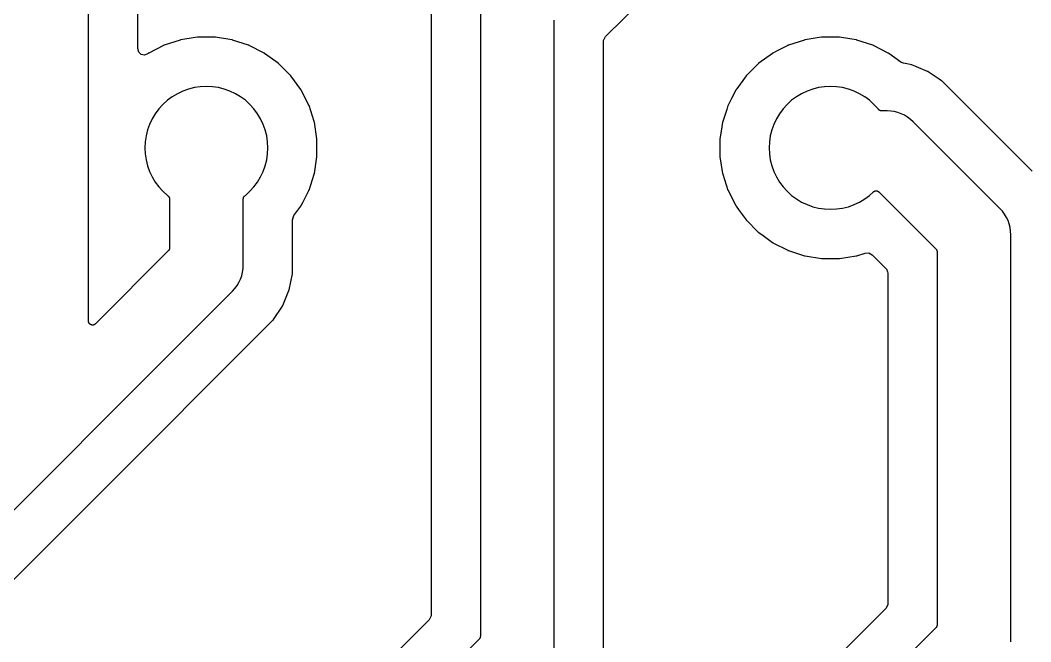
# Model space of a CAD drawing. Header units: metres. Extents: x 46.2 to 140.4, y -137.6 to -43.4.
# Drawn here: x 116.06 to 128.39, y -97.87 to -90.28 of the extents above; entities that cross this region are included whole.
import ezdxf

# ---------------------------------------------------------------- set-up
doc = ezdxf.new("R2010")
doc.units = ezdxf.units.M

msp = doc.modelspace()

# ---------------------------------------------------------------- linework, layer by layer
for points in [[(111.265, -100.972), (118.648, -93.589), (118.678, -93.556), (118.704, -93.52), (118.727, -93.482), (118.746, -93.442), (118.761, -93.401), (118.772, -93.358), (118.778, -93.314), (118.78, -93.269), (118.78, -92.464), (118.78, -92.463), (118.78, -92.461), (118.78, -92.46), (118.781, -92.459), (118.781, -92.457), (118.781, -92.456), (118.781, -92.455), (118.781, -92.454), (118.782, -92.452), (118.782, -92.451), (118.782, -92.45), (118.783, -92.449), (118.783, -92.447), (118.784, -92.446), (118.784, -92.445), (118.784, -92.444), (118.785, -92.442), (118.786, -92.441), (118.786, -92.44), (118.787, -92.439), (118.787, -92.438), (118.788, -92.437), (118.789, -92.436), (118.79, -92.435), (118.79, -92.434), (118.791, -92.433), (118.792, -92.432), (118.793, -92.431), (118.794, -92.43), (118.795, -92.429), (118.796, -92.428), (118.796, -92.427), (118.797, -92.426), (118.798, -92.425), (118.799, -92.424), (118.8, -92.424), (118.806, -92.42), (118.86, -92.37), (118.91, -92.316), (118.954, -92.257), (118.991, -92.194), (119.023, -92.127), (119.048, -92.058), (119.066, -91.986), (119.076, -91.914), (119.08, -91.84), (119.076, -91.766), (119.066, -91.694), (119.048, -91.622), (119.023, -91.553), (118.991, -91.486), (118.954, -91.423), (118.91, -91.364), (118.86, -91.31), (118.806, -91.26), (118.747, -91.216), (118.684, -91.179), (118.617, -91.147), (118.548, -91.122), (118.476, -91.104), (118.404, -91.094), (118.33, -91.09), (118.256, -91.094), (118.184, -91.104), (118.112, -91.122), (118.043, -91.147), (117.976, -91.179), (117.913, -91.216), (117.854, -91.26), (117.8, -91.31), (117.75, -91.364), (117.706, -91.423), (117.669, -91.486), (117.637, -91.553), (117.612, -91.622), (117.594, -91.694), (117.584, -91.766), (117.58, -91.84), (117.584, -91.914), (117.594, -91.986), (117.612, -92.058), (117.637, -92.127), (117.669, -92.194), (117.706, -92.257), (117.75, -92.316), (117.8, -92.37), (117.854, -92.42), (117.86, -92.424), (117.861, -92.424), (117.862, -92.425), (117.863, -92.426), (117.864, -92.427), (117.864, -92.428), (117.865, -92.429), (117.866, -92.43), (117.867, -92.431), (117.868, -92.432), (117.869, -92.433), (117.87, -92.434), (117.87, -92.435), (117.871, -92.436), (117.872, -92.437), (117.873, -92.438), (117.873, -92.439), (117.874, -92.44), (117.874, -92.441), (117.875, -92.442), (117.876, -92.444), (117.876, -92.445), (117.876, -92.446), (117.877, -92.447), (117.877, -92.449), (117.878, -92.45), (117.878, -92.451), (117.878, -92.452), (117.879, -92.454), (117.879, -92.455), (117.879, -92.456), (117.879, -92.457), (117.879, -92.459), (117.88, -92.46), (117.88, -92.461), (117.88, -92.463), (117.88, -92.464), (117.88, -93.063), (117.88, -93.064), (117.88, -93.065), (117.88, -93.066), (117.88, -93.068), (117.879, -93.069), (117.879, -93.07), (117.879, -93.071), (117.879, -93.073), (117.879, -93.074), (117.878, -93.075), (117.878, -93.076), (117.878, -93.077), (117.877, -93.078), (117.877, -93.08), (117.876, -93.081), (117.876, -93.082), (117.875, -93.083), (117.875, -93.084), (117.874, -93.085), (117.874, -93.086), (117.873, -93.087), (117.873, -93.088), (117.872, -93.09), (117.871, -93.091), (117.871, -93.092), (117.87, -93.093), (117.869, -93.094), (117.868, -93.095), (117.868, -93.095), (117.867, -93.096), (117.866, -93.097), (117.865, -93.098), (116.976, -93.988), (116.975, -93.989), (116.974, -93.989), (116.973, -93.99), (116.972, -93.991), (116.971, -93.992), (116.97, -93.992), (116.969, -93.993), (116.968, -93.994), (116.967, -93.995), (116.966, -93.995), (116.965, -93.996), (116.964, -93.996), (116.963, -93.997), (116.962, -93.997), (116.961, -93.998), (116.959, -93.998), (116.958, -93.999), (116.957, -93.999), (116.956, -94), (116.955, -94), (116.954, -94), (116.952, -94.001), (116.951, -94.001), (116.95, -94.001), (116.949, -94.002), (116.948, -94.002), (116.946, -94.002), (116.945, -94.002), (116.944, -94.002), (116.943, -94.002), (116.941, -94.002), (116.94, -94.002), (116.939, -94.002), (116.938, -94.002), (116.937, -94.002), (116.935, -94.002), (116.934, -94.002), (116.933, -94.002), (116.932, -94.002), (116.93, -94.001), (116.929, -94.001), (116.928, -94.001), (116.927, -94), (116.926, -94), (116.925, -94), (116.923, -93.999), (116.922, -93.999), (116.921, -93.998), (116.92, -93.998), (116.919, -93.997), (116.918, -93.997), (116.917, -93.996), (116.916, -93.996), (116.915, -93.995), (116.914, -93.995), (116.912, -93.994), (116.911, -93.993), (116.91, -93.992), (116.909, -93.992), (116.909, -93.991), (116.908, -93.99), (116.907, -93.989), (116.906, -93.989), (116.905, -93.988), (116.904, -93.987), (116.903, -93.986), (116.902, -93.985), (116.902, -93.984), (116.901, -93.983), (116.9, -93.982), (116.899, -93.981), (116.899, -93.98), (116.898, -93.979), (116.897, -93.978), (116.897, -93.977), (116.896, -93.976), (116.896, -93.975), (116.895, -93.974), (116.895, -93.973), (116.894, -93.971), (116.894, -93.97), (116.893, -93.969), (116.893, -93.968), (116.892, -93.967), (116.892, -93.966), (116.892, -93.964), (116.891, -93.963), (116.891, -93.962), (116.891, -93.961), (116.891, -93.96), (116.891, -93.958), (116.89, -93.957), (116.89, -93.956), (116.89, -93.955), (116.89, -93.954), (116.89, -93.952), (116.89, -88.267)], [(111.877, -101.208), (117.106, -95.98), (118.996, -94.09), (118.996, -94.089), (119.003, -94.082), (119.142, -93.943), (119.143, -93.942), (119.144, -93.941), (119.145, -93.94), (119.146, -93.939), (119.147, -93.939), (119.147, -93.938), (119.148, -93.937), (119.149, -93.936), (119.258, -93.772), (119.259, -93.771), (119.26, -93.77), (119.26, -93.769), (119.261, -93.768), (119.261, -93.768), (119.261, -93.766), (119.262, -93.765), (119.262, -93.764), (119.263, -93.763), (119.329, -93.602), (119.338, -93.581), (119.339, -93.58), (119.339, -93.579), (119.339, -93.578), (119.339, -93.578), (119.34, -93.577), (119.34, -93.576), (119.34, -93.575), (119.341, -93.574), (119.341, -93.573), (119.341, -93.572), (119.38, -93.378), (119.38, -93.377), (119.38, -93.376), (119.38, -93.375), (119.38, -93.373), (119.38, -93.372), (119.38, -93.371), (119.38, -93.37), (119.381, -93.369), (119.381, -92.718), (119.399, -92.666), (119.483, -92.551), (119.483, -92.55), (119.484, -92.549), (119.485, -92.548), (119.486, -92.547), (119.486, -92.545), (119.487, -92.544), (119.487, -92.544), (119.506, -92.507), (119.58, -92.362), (119.58, -92.361), (119.581, -92.36), (119.581, -92.359), (119.582, -92.358), (119.582, -92.357), (119.582, -92.356), (119.583, -92.355), (119.646, -92.16), (119.646, -92.159), (119.647, -92.158), (119.647, -92.157), (119.647, -92.156), (119.648, -92.154), (119.648, -92.153), (119.648, -92.152), (119.68, -91.95), (119.68, -91.949), (119.68, -91.948), (119.68, -91.947), (119.68, -91.946), (119.68, -91.944), (119.68, -91.943), (119.68, -91.942), (119.68, -91.738), (119.68, -91.737), (119.68, -91.736), (119.68, -91.734), (119.68, -91.733), (119.68, -91.732), (119.68, -91.731), (119.68, -91.73), (119.648, -91.528), (119.648, -91.527), (119.648, -91.526), (119.647, -91.524), (119.647, -91.523), (119.647, -91.522), (119.646, -91.521), (119.646, -91.52), (119.583, -91.325), (119.582, -91.324), (119.582, -91.323), (119.582, -91.322), (119.581, -91.321), (119.581, -91.32), (119.58, -91.319), (119.58, -91.318), (119.487, -91.136), (119.486, -91.135), (119.486, -91.133), (119.485, -91.132), (119.484, -91.131), (119.483, -91.13), (119.483, -91.129), (119.362, -90.963), (119.362, -90.963), (119.361, -90.962), (119.36, -90.961), (119.36, -90.96), (119.359, -90.959), (119.358, -90.958), (119.357, -90.957), (119.213, -90.813), (119.212, -90.812), (119.211, -90.811), (119.21, -90.81), (119.209, -90.81), (119.208, -90.809), (119.207, -90.808), (119.207, -90.808), (119.041, -90.687), (119.04, -90.687), (119.039, -90.686), (119.038, -90.685), (119.037, -90.684), (119.035, -90.684), (119.034, -90.683), (119.034, -90.683), (119.034, -90.683), (119.034, -90.683), (119.034, -90.683), (118.852, -90.59), (118.851, -90.59), (118.85, -90.589), (118.849, -90.589), (118.848, -90.588), (118.847, -90.588), (118.846, -90.588), (118.845, -90.587), (118.65, -90.524), (118.649, -90.524), (118.648, -90.523), (118.647, -90.523), (118.646, -90.523), (118.644, -90.522), (118.643, -90.522), (118.642, -90.522), (118.464, -90.494), (118.44, -90.49), (118.439, -90.49), (118.438, -90.49), (118.437, -90.49), (118.436, -90.49), (118.434, -90.49), (118.433, -90.49), (118.432, -90.49), (118.228, -90.49), (118.227, -90.49), (118.226, -90.49), (118.224, -90.49), (118.223, -90.49), (118.222, -90.49), (118.221, -90.49), (118.22, -90.49), (118.192, -90.494), (118.018, -90.522), (118.017, -90.522), (118.016, -90.522), (118.014, -90.523), (118.013, -90.523), (118.012, -90.523), (118.011, -90.524), (118.01, -90.524), (117.815, -90.587), (117.814, -90.588), (117.813, -90.588), (117.812, -90.588), (117.811, -90.589), (117.81, -90.589), (117.809, -90.59), (117.808, -90.59), (117.626, -90.683), (117.625, -90.684), (117.623, -90.684), (117.622, -90.685), (117.621, -90.686), (117.62, -90.687), (117.619, -90.687), (117.613, -90.692), (117.576, -90.707), (117.535, -90.701), (117.504, -90.674), (117.491, -90.628), (117.491, -88.528)], [(121.074, -89.976), (121.074, -97.537), (121.073, -97.55), (121.048, -97.597), (120.198, -98.446)], [(123.176, -98.103), (123.176, -90.543), (123.177, -90.53), (123.202, -90.483), (123.662, -90.024)], [(121.675, -90.076), (121.675, -97.798), (121.675, -97.799), (121.675, -97.8), (121.675, -97.801), (121.675, -97.803), (121.674, -97.804), (121.674, -97.805), (121.674, -97.806), (121.674, -97.808), (121.674, -97.809), (121.673, -97.81), (121.673, -97.811), (121.673, -97.812), (121.672, -97.813), (121.672, -97.815), (121.671, -97.816), (121.671, -97.817), (121.67, -97.818), (121.67, -97.819), (121.669, -97.82), (121.669, -97.821), (121.668, -97.822), (121.668, -97.823), (121.667, -97.825), (121.666, -97.826), (121.666, -97.827), (121.665, -97.828), (121.664, -97.829), (121.663, -97.83), (121.663, -97.83), (121.662, -97.831), (121.661, -97.832), (121.66, -97.833), (120.438, -99.055)], [(122.575, -98.004), (122.575, -90.282)], [(128.41, -92.124), (128.373, -92.088), (128.118, -91.833), (127.313, -91.028), (127.313, -91.028), (127.312, -91.027), (127.311, -91.026), (127.31, -91.025), (127.31, -91.024), (127.309, -91.023), (127.308, -91.023), (127.307, -91.022), (127.306, -91.021), (127.274, -91), (127.142, -90.912), (127.141, -90.911), (127.14, -90.91), (127.139, -90.91), (127.137, -90.909), (127.136, -90.909), (127.135, -90.908), (127.134, -90.908), (127.133, -90.907), (127.133, -90.907), (127, -90.852), (127, -90.852), (126.992, -90.849), (126.951, -90.832), (126.95, -90.831), (126.949, -90.831), (126.948, -90.83), (126.946, -90.83), (126.945, -90.83), (126.944, -90.829), (126.943, -90.829), (126.942, -90.829), (126.839, -90.808), (126.83, -90.804), (126.828, -90.803), (126.826, -90.803), (126.817, -90.799), (126.816, -90.799), (126.815, -90.798), (126.814, -90.797), (126.813, -90.796), (126.812, -90.796), (126.811, -90.795), (126.81, -90.795), (126.809, -90.794), (126.809, -90.794), (126.807, -90.793), (126.661, -90.687), (126.66, -90.687), (126.659, -90.686), (126.658, -90.685), (126.657, -90.684), (126.655, -90.684), (126.654, -90.683), (126.654, -90.683), (126.654, -90.683), (126.654, -90.683), (126.654, -90.683), (126.472, -90.59), (126.471, -90.59), (126.47, -90.589), (126.469, -90.589), (126.468, -90.588), (126.467, -90.588), (126.466, -90.588), (126.465, -90.587), (126.27, -90.524), (126.269, -90.524), (126.268, -90.523), (126.267, -90.523), (126.266, -90.523), (126.264, -90.522), (126.263, -90.522), (126.262, -90.522), (126.084, -90.494), (126.06, -90.49), (126.059, -90.49), (126.058, -90.49), (126.057, -90.49), (126.056, -90.49), (126.054, -90.49), (126.053, -90.49), (126.052, -90.49), (125.848, -90.49), (125.847, -90.49), (125.846, -90.49), (125.844, -90.49), (125.843, -90.49), (125.842, -90.49), (125.841, -90.49), (125.84, -90.49), (125.812, -90.494), (125.638, -90.522), (125.637, -90.522), (125.636, -90.522), (125.634, -90.523), (125.633, -90.523), (125.632, -90.523), (125.631, -90.524), (125.63, -90.524), (125.435, -90.587), (125.434, -90.588), (125.433, -90.588), (125.432, -90.588), (125.431, -90.589), (125.43, -90.589), (125.429, -90.59), (125.428, -90.59), (125.306, -90.653), (125.246, -90.683), (125.245, -90.684), (125.244, -90.684), (125.243, -90.685), (125.242, -90.685), (125.241, -90.686), (125.24, -90.687), (125.239, -90.687), (125.239, -90.687), (125.073, -90.808), (125.073, -90.808), (125.072, -90.809), (125.071, -90.81), (125.07, -90.81), (125.069, -90.811), (125.068, -90.812), (125.067, -90.813), (124.923, -90.957), (124.922, -90.958), (124.921, -90.959), (124.92, -90.96), (124.92, -90.961), (124.919, -90.962), (124.918, -90.963), (124.918, -90.963), (124.805, -91.118), (124.797, -91.129), (124.797, -91.13), (124.796, -91.131), (124.795, -91.132), (124.794, -91.133), (124.794, -91.135), (124.793, -91.136), (124.793, -91.136), (124.741, -91.239), (124.7, -91.318), (124.7, -91.319), (124.699, -91.32), (124.699, -91.321), (124.698, -91.322), (124.698, -91.322), (124.698, -91.324), (124.697, -91.325), (124.697, -91.325), (124.697, -91.325), (124.682, -91.372), (124.634, -91.52), (124.634, -91.521), (124.633, -91.522), (124.633, -91.523), (124.633, -91.524), (124.632, -91.526), (124.632, -91.527), (124.632, -91.528), (124.619, -91.61), (124.6, -91.73), (124.6, -91.731), (124.6, -91.732), (124.6, -91.733), (124.6, -91.734), (124.6, -91.736), (124.599, -91.737), (124.599, -91.738), (124.599, -91.942), (124.599, -91.943), (124.6, -91.944), (124.6, -91.946), (124.6, -91.947), (124.6, -91.948), (124.6, -91.949), (124.6, -91.95), (124.632, -92.152), (124.632, -92.153), (124.632, -92.154), (124.633, -92.156), (124.633, -92.157), (124.633, -92.158), (124.634, -92.159), (124.634, -92.16), (124.697, -92.355), (124.698, -92.356), (124.698, -92.357), (124.698, -92.358), (124.699, -92.359), (124.699, -92.36), (124.7, -92.361), (124.7, -92.362), (124.793, -92.544), (124.794, -92.545), (124.794, -92.547), (124.795, -92.548), (124.796, -92.549), (124.797, -92.55), (124.797, -92.551), (124.836, -92.605), (124.918, -92.717), (124.918, -92.717), (124.919, -92.718), (124.92, -92.719), (124.92, -92.719), (124.92, -92.72), (124.921, -92.721), (124.922, -92.722), (124.923, -92.723), (125.067, -92.867), (125.068, -92.868), (125.069, -92.869), (125.07, -92.87), (125.071, -92.87), (125.071, -92.87), (125.072, -92.871), (125.073, -92.872), (125.073, -92.872), (125.126, -92.911), (125.239, -92.993), (125.24, -92.993), (125.241, -92.994), (125.242, -92.995), (125.243, -92.996), (125.245, -92.996), (125.246, -92.997), (125.246, -92.997), (125.428, -93.09), (125.429, -93.09), (125.43, -93.091), (125.431, -93.091), (125.432, -93.092), (125.433, -93.092), (125.434, -93.092), (125.435, -93.093), (125.63, -93.156), (125.631, -93.156), (125.632, -93.157), (125.633, -93.157), (125.634, -93.157), (125.636, -93.158), (125.637, -93.158), (125.638, -93.158), (125.84, -93.19), (125.841, -93.19), (125.842, -93.19), (125.843, -93.19), (125.844, -93.19), (125.846, -93.19), (125.847, -93.191), (125.848, -93.191), (126.052, -93.191), (126.053, -93.191), (126.054, -93.19), (126.056, -93.19), (126.057, -93.19), (126.058, -93.19), (126.059, -93.19), (126.06, -93.19), (126.262, -93.158), (126.263, -93.158), (126.264, -93.158), (126.266, -93.157), (126.267, -93.157), (126.268, -93.157), (126.269, -93.156), (126.27, -93.156), (126.372, -93.123), (126.416, -93.121), (126.458, -93.144), (126.626, -93.312), (126.636, -93.324), (126.636, -93.325), (126.637, -93.326), (126.637, -93.327), (126.638, -93.327), (126.642, -93.347), (126.642, -93.349), (126.643, -93.35), (126.649, -93.373), (126.649, -97.402), (126.648, -97.415), (126.623, -97.462), (125.938, -98.146)], [(128.15, -97.869), (128.15, -92.901), (128.148, -92.856), (128.142, -92.812), (128.131, -92.769), (128.116, -92.728), (128.097, -92.688), (128.074, -92.65), (128.048, -92.614), (128.018, -92.581), (126.959, -91.522), (126.926, -91.492), (126.89, -91.466), (126.852, -91.443), (126.812, -91.424), (126.771, -91.409), (126.728, -91.398), (126.684, -91.392), (126.639, -91.39), (126.574, -91.39), (126.573, -91.39), (126.571, -91.39), (126.57, -91.39), (126.569, -91.389), (126.567, -91.389), (126.566, -91.389), (126.565, -91.389), (126.564, -91.389), (126.562, -91.388), (126.561, -91.388), (126.56, -91.388), (126.559, -91.387), (126.557, -91.387), (126.556, -91.386), (126.555, -91.386), (126.554, -91.386), (126.552, -91.385), (126.551, -91.384), (126.55, -91.384), (126.549, -91.383), (126.548, -91.383), (126.547, -91.382), (126.546, -91.381), (126.545, -91.38), (126.544, -91.38), (126.543, -91.379), (126.542, -91.378), (126.541, -91.377), (126.54, -91.376), (126.539, -91.375), (126.538, -91.374), (126.537, -91.374), (126.536, -91.373), (126.535, -91.372), (126.534, -91.371), (126.534, -91.37), (126.53, -91.364), (126.48, -91.31), (126.426, -91.26), (126.367, -91.216), (126.304, -91.179), (126.237, -91.147), (126.168, -91.122), (126.096, -91.104), (126.024, -91.094), (125.95, -91.09), (125.876, -91.094), (125.804, -91.104), (125.732, -91.122), (125.663, -91.147), (125.596, -91.179), (125.533, -91.216), (125.474, -91.26), (125.42, -91.31), (125.37, -91.364), (125.326, -91.423), (125.289, -91.486), (125.257, -91.553), (125.232, -91.622)], [(125.232, -91.622), (125.214, -91.694), (125.204, -91.766), (125.2, -91.84), (125.204, -91.914), (125.214, -91.986), (125.232, -92.058), (125.257, -92.127), (125.289, -92.194), (125.326, -92.257), (125.37, -92.316), (125.42, -92.37), (125.474, -92.42), (125.533, -92.464), (125.596, -92.501), (125.663, -92.533), (125.732, -92.558), (125.804, -92.576), (125.876, -92.586), (125.95, -92.59), (126.024, -92.586), (126.096, -92.576), (126.168, -92.558), (126.237, -92.533), (126.304, -92.501), (126.367, -92.464), (126.426, -92.42), (126.473, -92.377), (126.474, -92.376), (126.475, -92.375), (126.476, -92.374), (126.477, -92.374), (126.478, -92.373), (126.479, -92.372), (126.48, -92.371), (126.481, -92.371), (126.483, -92.37), (126.484, -92.369), (126.485, -92.369), (126.486, -92.368), (126.487, -92.368), (126.489, -92.367), (126.49, -92.367), (126.491, -92.366), (126.492, -92.366), (126.494, -92.366), (126.495, -92.365), (126.496, -92.365), (126.497, -92.365), (126.499, -92.365), (126.5, -92.364), (126.501, -92.364), (126.503, -92.364), (126.504, -92.364), (126.505, -92.364), (126.507, -92.364), (126.508, -92.364), (126.509, -92.364), (126.51, -92.364), (126.511, -92.364), (126.513, -92.364), (126.514, -92.365), (126.515, -92.365), (126.516, -92.365), (126.517, -92.365), (126.519, -92.365), (126.52, -92.366), (126.521, -92.366), (126.522, -92.367), (126.523, -92.367), (126.525, -92.367), (126.526, -92.368), (126.527, -92.368), (126.528, -92.369), (126.529, -92.369), (126.53, -92.37), (126.531, -92.37), (126.532, -92.371), (126.533, -92.372), (126.534, -92.372), (126.535, -92.373), (126.536, -92.374), (126.537, -92.375), (126.538, -92.375), (126.539, -92.376), (126.54, -92.377), (126.541, -92.378), (126.542, -92.379), (127.235, -93.072), (127.236, -93.073), (127.237, -93.074), (127.238, -93.075), (127.238, -93.075), (127.239, -93.076), (127.24, -93.077), (127.241, -93.078), (127.241, -93.079), (127.242, -93.08), (127.243, -93.082), (127.243, -93.083), (127.244, -93.084), (127.244, -93.085), (127.245, -93.086), (127.245, -93.087), (127.246, -93.088), (127.246, -93.089), (127.247, -93.09), (127.247, -93.092), (127.248, -93.093), (127.248, -93.094), (127.248, -93.095), (127.249, -93.096), (127.249, -93.097), (127.249, -93.099), (127.249, -93.1), (127.249, -93.101), (127.25, -93.102), (127.25, -93.104), (127.25, -93.105), (127.25, -93.106), (127.25, -93.107), (127.25, -97.663), (127.25, -97.664), (127.25, -97.665), (127.25, -97.666), (127.25, -97.668), (127.249, -97.669), (127.249, -97.67), (127.249, -97.671), (127.249, -97.673), (127.249, -97.674), (127.248, -97.675), (127.248, -97.676), (127.248, -97.677), (127.247, -97.678), (127.247, -97.68), (127.246, -97.681), (127.246, -97.682), (127.245, -97.683), (127.245, -97.684), (127.244, -97.685), (127.244, -97.686), (127.243, -97.687), (127.243, -97.688), (127.242, -97.69), (127.241, -97.691), (127.241, -97.692), (127.24, -97.693), (127.239, -97.694), (127.238, -97.695), (127.238, -97.695), (127.237, -97.696), (127.236, -97.697), (127.235, -97.698), (126.178, -98.755)]]:
    msp.add_lwpolyline(points)

doc.saveas('drawing.dxf')
